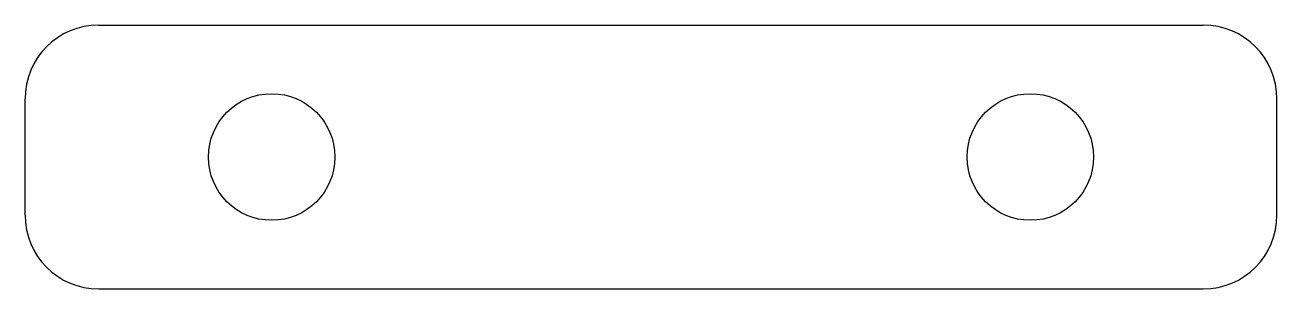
# Model space of a CAD drawing. Header units: millimetres. Extents: x -59 to 59, y -12 to 12.
import ezdxf

# ---------------------------------------------------------------- set-up
doc = ezdxf.new("R2010")
doc.units = ezdxf.units.MM
doc.linetypes.add('ACAD_ISO02W100', pattern=[15, 12, -3])
doc.layers.add('HIDDEN', color=7, linetype='ACAD_ISO02W100', lineweight=13)
doc.layers.add('VISIBLE', color=7, linetype='Continuous', lineweight=25)

msp = doc.modelspace()

# ---------------------------------------------------------------- linework, layer by layer
at = {"layer": 'HIDDEN'}
for p, q in [((-52.4, 12.5), (52.4, 12.5)), ((-59.4, -5.5), (-59.4, 5.5)), ((59.4, -5.5), (59.4, 5.5)), ((-52.4, -12.5), (52.4, -12.5))]:
    msp.add_line(p, q, dxfattribs=at)
for centre in [(-36, 0), (36, 0)]:
    msp.add_circle(centre, 6, dxfattribs=at)
for centre, start, end in [((-52.4, 5.5), -270, -180), ((52.4, 5.5), 360, 450), ((-52.4, -5.5), 180, 270), ((52.4, -5.5), -90, 0)]:
    msp.add_arc(centre, 7, start, end, dxfattribs=at)
at = {"layer": 'VISIBLE'}
for p, q in [((-52.4, 12.5), (52.4, 12.5)), ((-59.4, -5.5), (-59.4, 5.5)), ((59.4, -5.5), (59.4, 5.5)), ((-52.4, -12.5), (52.4, -12.5))]:
    msp.add_line(p, q, dxfattribs=at)
for centre in [(-36, 0), (36, 0)]:
    msp.add_circle(centre, 6, dxfattribs=at)
for centre, start, end in [((-52.4, 5.5), -270, -180), ((52.4, 5.5), 360, 450), ((-52.4, -5.5), 180, 270), ((52.4, -5.5), -90, 0)]:
    msp.add_arc(centre, 7, start, end, dxfattribs=at)

doc.saveas('drawing.dxf')
